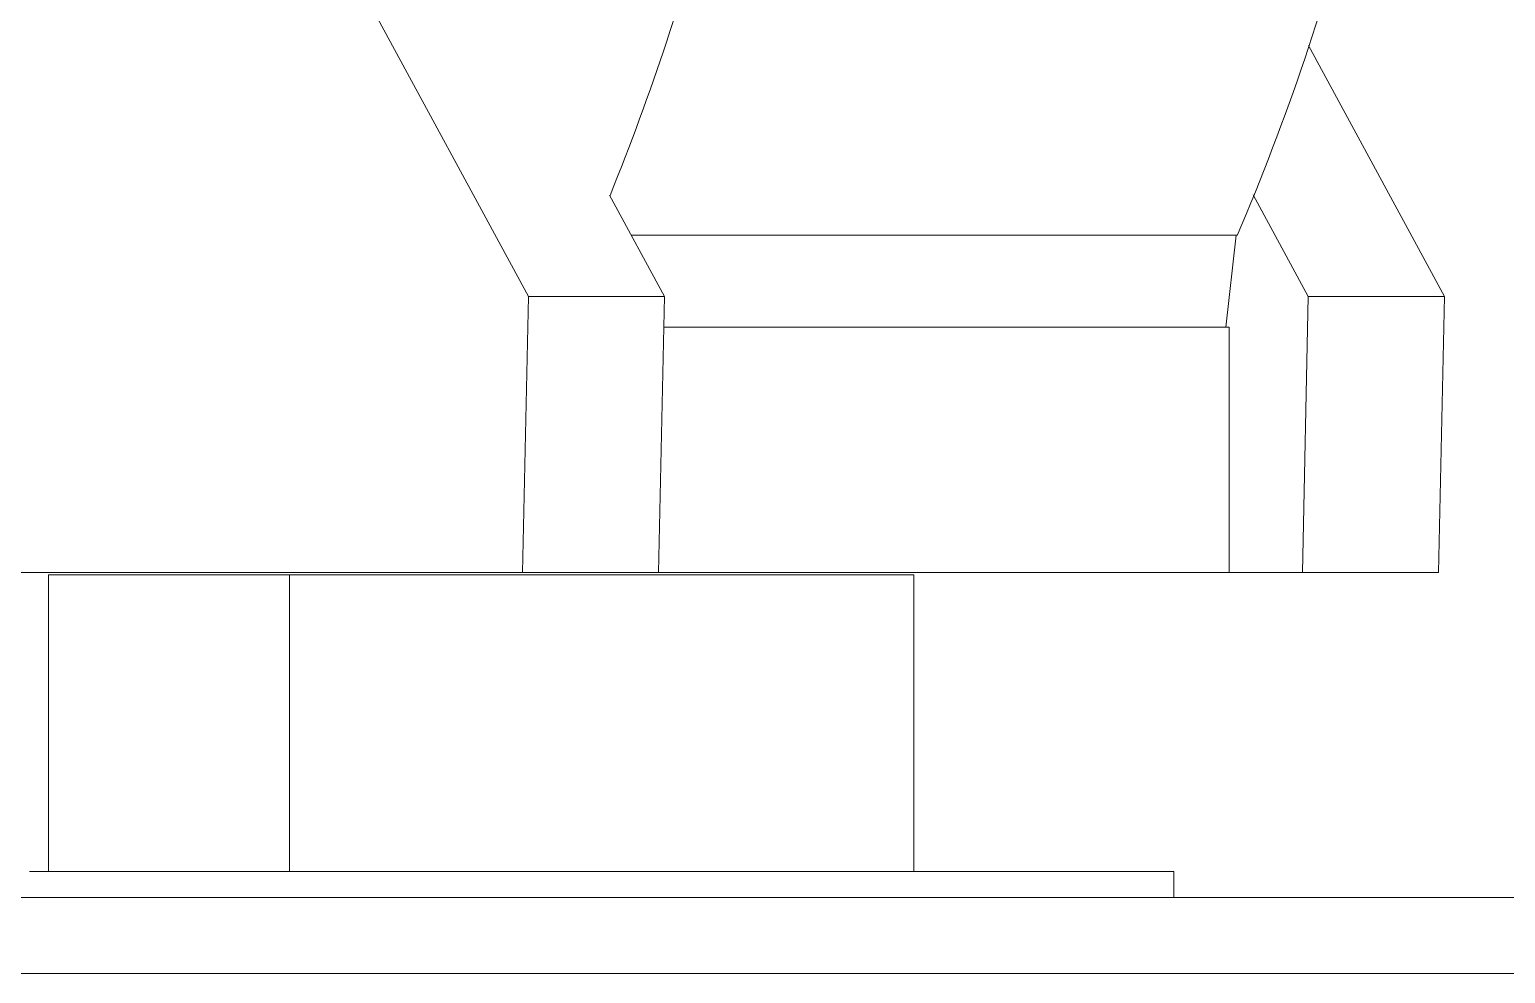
# Model space of a CAD drawing. Extents: x 4834 to 83801, y -13735 to 32221.
# Drawn here: x 13855.44 to 13883.81, y -12498 to -12479.86 of the extents above; entities that cross this region are included whole.
import ezdxf

# ---------------------------------------------------------------- set-up
doc = ezdxf.new("R2010")
doc.units = 0
doc.header["$LTSCALE"] = 8
doc.header["$MEASUREMENT"] = 0
doc.layers.add('ELEVATION', color=7, linetype='Continuous', lineweight=25, true_color=0xdda54b)
doc.layers.add('I-FURN', color=30, linetype='Continuous', lineweight=9)

# ---------------------------------------------------------------- blocks, each defined once
blk = doc.blocks.new('Captain_Kirk_simplified_chair_2_22296 - Captain_Kirk_simplified_chair_2_22296-V41-Section 1')
at = {"layer": 'I-FURN'}
for q in [(1105.485, 0.5), (1110.114, 6.201)]:
    blk.add_line((1105.485, 6.201), q, dxfattribs=at)
blk = doc.blocks.new('Captain_Kirk_simplified_chair_2_22296 - Captain_Kirk_simplified_chair_2_22296-V42-Section 1')
at = {"layer": 'I-FURN'}
for p, q in [((1114.707, 11.552), (1110.402, 19.504)), ((1129.701, 16.377), (1132.314, 11.552)), ((1116.269, 13.501), (1117.324, 11.552)), ((1129.697, 11.552), (1128.641, 13.502)), ((1128.334, 12.727), (1116.688, 12.727)), ((1128.314, 12.73), (1128.11, 10.963)), ((1114.595, 6.25), (1114.707, 11.552)), ((1117.324, 11.552), (1114.707, 11.552)), ((1117.324, 11.552), (1117.211, 6.25)), ((1129.584, 6.25), (1129.697, 11.552)), ((1132.314, 11.552), (1129.697, 11.552)), ((1132.314, 11.552), (1132.201, 6.25)), ((1117.311, 10.963), (1128.11, 10.963)), ((1128.176, 10.96), (1117.311, 10.96)), ((1128.176, 10.96), (1128.11, 10.963)), ((1128.176, 6.25), (1128.176, 10.96)), ((1097.732, 6.25), (1114.595, 6.25)), ((1117.211, 6.25), (1114.595, 6.25)), ((1128.176, 6.25), (1117.211, 6.25)), ((1129.584, 6.25), (1128.176, 6.25)), ((1132.201, 6.25), (1129.584, 6.25)), ((1110.116, 6.201), (1110.116, 0.5)), ((1110.118, 6.201), (1112.976, 6.201)), ((1112.976, 6.201), (1122.116, 6.201)), ((1122.116, 0.5), (1122.116, 6.201)), ((1105.12, 0.5), (1110.359, 0.5)), ((1110.359, 0.5), (1127.116, 0.5)), ((1127.116, 0), (1127.116, 0.5)), ((1110.359, 0), (1105.12, 0)), ((1127.116, 0), (1110.359, 0))]:
    blk.add_line(p, q, dxfattribs=at)
for centre, start_param, end_param in [((1095.183, 32.207), 4.248149, 4.419111), ((1082.806, 32.207), 4.267797, 4.416109)]:
    blk.add_ellipse(centre, major_axis=(0, 43.509), ratio=0.852117, start_param=start_param, end_param=end_param, dxfattribs=at)

msp = doc.modelspace()

# ---------------------------------------------------------------- linework, layer by layer
at = {"layer": 'ELEVATION', "color": 6, "linetype": 'Continuous', "lineweight": 0}
msp.add_line((13877.43824, -12496.53771), (13894.87708, -12496.53771), dxfattribs=at)
for points in [[(13899.01029, -12496.53771), (13192.59538, -12496.53771)], [(13192.59538, -12497.99524), (13898.86453, -12497.99524)]]:
    msp.add_lwpolyline(points, dxfattribs=at)

# ---------------------------------------------------------------- block references
for name in ['Captain_Kirk_simplified_chair_2_22296 - Captain_Kirk_simplified_chair_2_22296-V41-Section 1', 'Captain_Kirk_simplified_chair_2_22296 - Captain_Kirk_simplified_chair_2_22296-V42-Section 1']:
    msp.add_blockref(name, (12750.32625, -12496.53771), dxfattribs=at)

doc.saveas('drawing.dxf')
